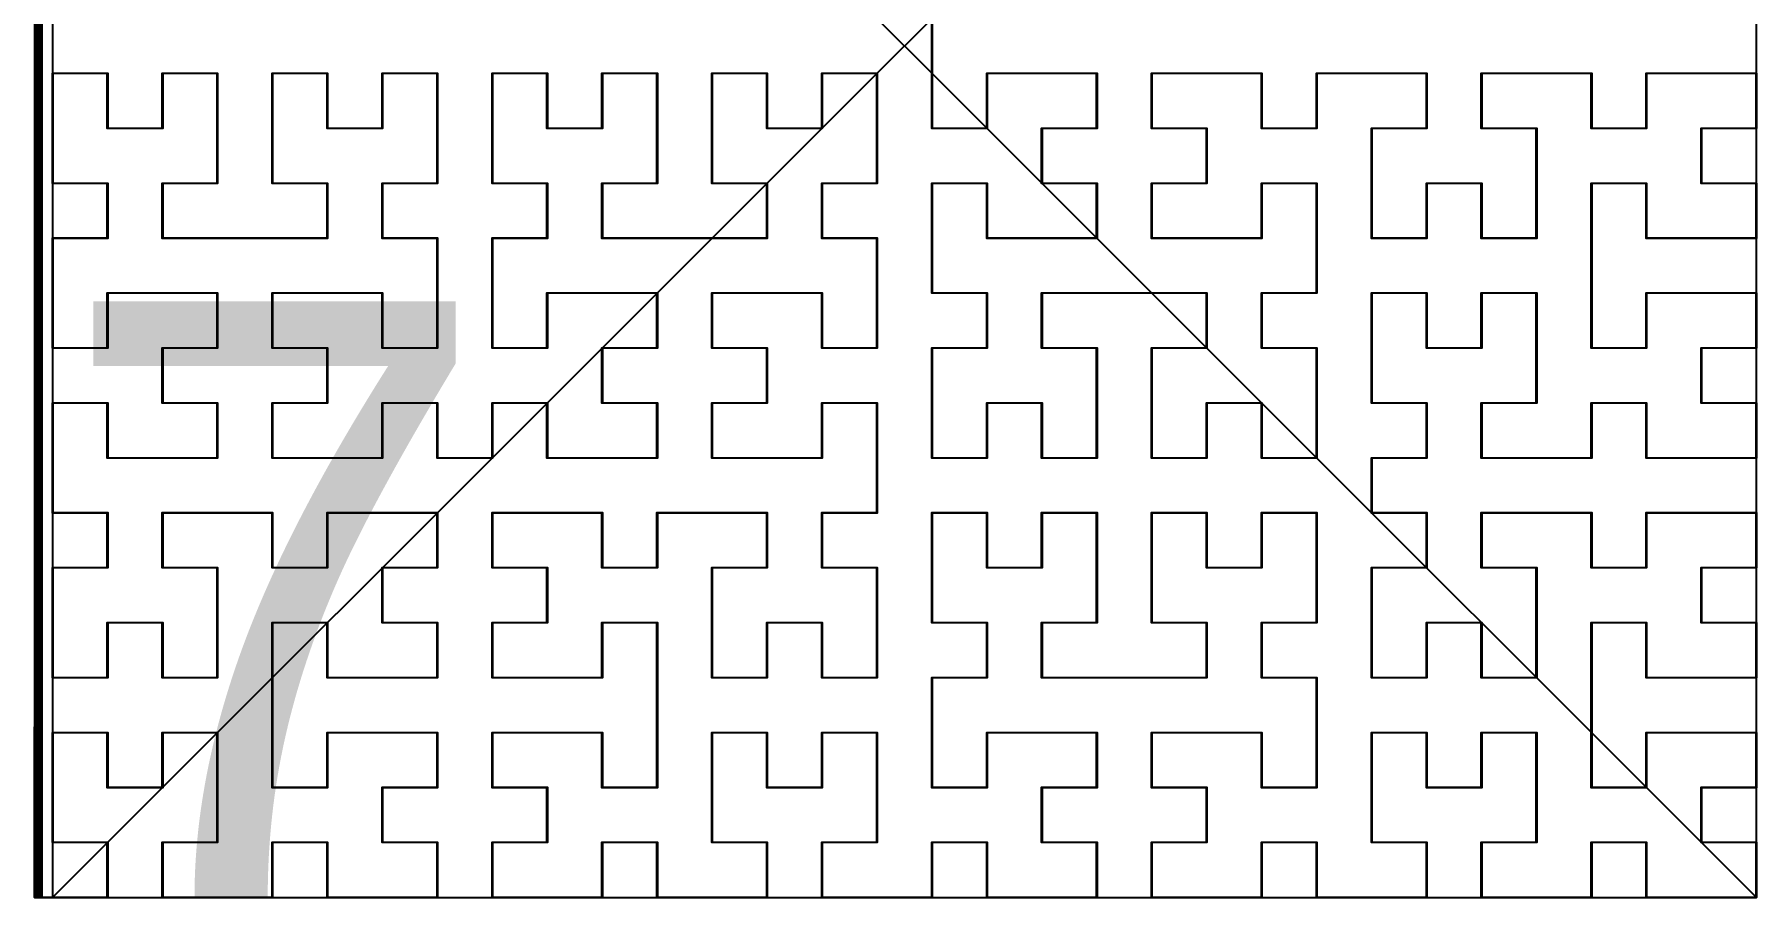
# Model space of a CAD drawing. Header units: metres. Extents: x -34176 to 34000, y -34079 to 34216.
# Drawn here: x -8168 to 8000, y -34000 to -25892 of the extents above; entities that cross this region are included whole.
import ezdxf

# ---------------------------------------------------------------- set-up
doc = ezdxf.new("R2010")
doc.units = ezdxf.units.M
for name, color, linetype in [('ABSORBER_AREA', 150, 'Continuous'), ('CENTER', 120, 'Continuous'), ('INDEX', 254, 'Continuous'), ('PIXEL', 255, 'Continuous'), ('PIXEL_AREA', 140, 'Continuous')]:
    doc.layers.add(name, color=color, linetype=linetype)

msp = doc.modelspace()

# ---------------------------------------------------------------- linework, layer by layer
at = {"layer": 'ABSORBER_AREA'}
msp.add_lwpolyline([(-8000, -34000), (8000, -34000), (8000, -18000), (-8000, -18000), (-8000, -34000)], close=True, dxfattribs=at)
at = {"layer": 'CENTER'}
for points in [[(-8000, -34000), (8000, -18000)], [(-8000, -18000), (8000, -34000)]]:
    msp.add_lwpolyline(points, close=True, dxfattribs=at)
at = {"layer": 'PIXEL'}
for points in [[(260, -25744), (260, -26256), (260, -26260), (260, -26772), (772, -26772), (772, -26260), (772, -26256), (776, -26256), (1288, -26256), (1292, -26256), (1804, -26256), (1808, -26256), (1808, -26260), (1808, -26772), (1808, -26776), (1804, -26776), (1292, -26776), (1292, -27288), (1804, -27288), (1808, -27288), (1808, -27292), (1808, -27804), (1808, -27808), (1804, -27808), (1292, -27808), (1288, -27808), (776, -27808), (772, -27808), (772, -27804), (772, -27292), (260, -27292), (260, -27804), (260, -27808), (260, -28320), (772, -28320), (776, -28320), (776, -28324), (776, -28836), (776, -28840), (772, -28840), (260, -28840), (260, -29352), (260, -29356), (260, -29868), (772, -29868), (772, -29356), (772, -29352), (776, -29352), (1288, -29352), (1292, -29352), (1292, -29356), (1292, -29868), (1804, -29868), (1804, -29356), (1804, -29352), (1804, -28840), (1292, -28840), (1288, -28840), (1288, -28836), (1288, -28324), (1288, -28320), (1292, -28320), (1804, -28320), (1808, -28320), (2320, -28320), (2324, -28320), (2836, -28320), (2840, -28320), (2840, -28324), (2840, -28836), (2840, -28840), (2836, -28840), (2324, -28840), (2324, -29352), (2324, -29356), (2324, -29868), (2836, -29868), (2836, -29356), (2836, -29352), (2840, -29352), (3352, -29352), (3356, -29352), (3356, -29356), (3356, -29868), (3868, -29868), (3868, -29356), (3868, -29352), (3868, -28840), (3356, -28840), (3352, -28840), (3352, -28836), (3352, -28324), (3352, -28320), (3356, -28320), (3868, -28320), (3868, -27808), (3868, -27804), (3868, -27292), (3356, -27292), (3356, -27804), (3356, -27808), (3352, -27808), (2840, -27808), (2836, -27808), (2324, -27808), (2320, -27808), (2320, -27804), (2320, -27292), (2320, -27288), (2324, -27288), (2836, -27288), (2836, -26776), (2324, -26776), (2320, -26776), (2320, -26772), (2320, -26260), (2320, -26256), (2324, -26256), (2836, -26256), (2840, -26256), (3352, -26256), (3356, -26256), (3356, -26260), (3356, -26772), (3868, -26772), (3868, -26260), (3868, -26256), (3872, -26256), (4384, -26256), (4388, -26256), (4900, -26256), (4904, -26256), (4904, -26260), (4904, -26772), (4904, -26776), (4900, -26776), (4388, -26776), (4388, -27288), (4388, -27292), (4388, -27804), (4900, -27804), (4900, -27292), (4900, -27288), (4904, -27288), (5416, -27288), (5420, -27288), (5420, -27292), (5420, -27804), (5932, -27804), (5932, -27292), (5932, -27288), (5932, -26776), (5420, -26776), (5416, -26776), (5416, -26772), (5416, -26260), (5416, -26256), (5420, -26256), (5932, -26256), (5936, -26256), (6448, -26256), (6452, -26256), (6452, -26260), (6452, -26772), (6964, -26772), (6964, -26260), (6964, -26256), (6968, -26256), (7480, -26256), (7484, -26256), (7996, -26256), (8000, -26256), (8000, -26260), (8000, -26772), (8000, -26776), (7996, -26776), (7484, -26776), (7484, -27288), (7996, -27288), (8000, -27288), (8000, -27292), (8000, -27804), (8000, -27808), (7996, -27808), (7484, -27808), (7480, -27808), (6968, -27808), (6964, -27808), (6964, -27804), (6964, -27292), (6452, -27292), (6452, -27804), (6452, -27808), (6452, -28320), (6452, -28324), (6452, -28836), (6964, -28836), (6964, -28324), (6964, -28320), (6968, -28320), (7480, -28320), (7484, -28320), (7996, -28320), (8000, -28320), (8000, -28324), (8000, -28836), (8000, -28840), (7996, -28840), (7484, -28840), (7484, -29352), (7996, -29352), (8000, -29352), (8000, -29356), (8000, -29868), (8000, -29872), (7996, -29872), (7484, -29872), (7480, -29872), (6968, -29872), (6964, -29872), (6964, -29868), (6964, -29356), (6452, -29356), (6452, -29868), (6452, -29872), (6448, -29872), (5936, -29872), (5932, -29872), (5420, -29872), (5416, -29872), (5416, -29868), (5416, -29356), (5416, -29352), (5420, -29352), (5932, -29352), (5932, -28840), (5932, -28836), (5932, -28324), (5420, -28324), (5420, -28836), (5420, -28840), (5416, -28840), (4904, -28840), (4900, -28840), (4900, -28836), (4900, -28324), (4388, -28324), (4388, -28836), (4388, -28840), (4388, -29352), (4900, -29352), (4904, -29352), (4904, -29356), (4904, -29868), (4904, -29872), (4900, -29872), (4388, -29872), (4388, -30384), (4900, -30384), (4904, -30384), (4904, -30388), (4904, -30900), (4904, -30904), (4900, -30904), (4388, -30904), (4388, -31416), (4388, -31420), (4388, -31932), (4900, -31932), (4900, -31420), (4900, -31416), (4904, -31416), (5416, -31416), (5420, -31416), (5420, -31420), (5420, -31932), (5932, -31932), (5932, -31420), (5932, -31416), (5932, -30904), (5420, -30904), (5416, -30904), (5416, -30900), (5416, -30388), (5416, -30384), (5420, -30384), (5932, -30384), (5936, -30384), (6448, -30384), (6452, -30384), (6452, -30388), (6452, -30900), (6964, -30900), (6964, -30388), (6964, -30384), (6968, -30384), (7480, -30384), (7484, -30384), (7996, -30384), (8000, -30384), (8000, -30388), (8000, -30900), (8000, -30904), (7996, -30904), (7484, -30904), (7484, -31416), (7996, -31416), (8000, -31416), (8000, -31420), (8000, -31932), (8000, -31936), (7996, -31936), (7484, -31936), (7480, -31936), (6968, -31936), (6964, -31936), (6964, -31932), (6964, -31420), (6452, -31420), (6452, -31932), (6452, -31936), (6452, -32448), (6452, -32452), (6452, -32964), (6964, -32964), (6964, -32452), (6964, -32448), (6968, -32448), (7480, -32448), (7484, -32448), (7996, -32448), (8000, -32448), (8000, -32452), (8000, -32964), (8000, -32968), (7996, -32968), (7484, -32968), (7484, -33480), (7996, -33480), (8000, -33480), (8000, -33484), (8000, -33996), (8000, -34000), (7996, -34000), (7484, -34000), (7480, -34000), (6968, -34000), (6964, -34000), (6964, -33996), (6964, -33484), (6452, -33484), (6452, -33996), (6452, -34000), (6448, -34000), (5936, -34000), (5932, -34000), (5420, -34000), (5416, -34000), (5416, -33996), (5416, -33484), (5416, -33480), (5420, -33480), (5932, -33480), (5932, -32968), (5932, -32964), (5932, -32452), (5420, -32452), (5420, -32964), (5420, -32968), (5416, -32968), (4904, -32968), (4900, -32968), (4900, -32964), (4900, -32452), (4388, -32452), (4388, -32964), (4388, -32968), (4388, -33480), (4900, -33480), (4904, -33480), (4904, -33484), (4904, -33996), (4904, -34000), (4900, -34000), (4388, -34000), (4384, -34000), (3872, -34000), (3868, -34000), (3868, -33996), (3868, -33484), (3356, -33484), (3356, -33996), (3356, -34000), (3352, -34000), (2840, -34000), (2836, -34000), (2324, -34000), (2320, -34000), (2320, -33996), (2320, -33484), (2320, -33480), (2324, -33480), (2836, -33480), (2836, -32968), (2324, -32968), (2320, -32968), (2320, -32964), (2320, -32452), (2320, -32448), (2324, -32448), (2836, -32448), (2840, -32448), (3352, -32448), (3356, -32448), (3356, -32452), (3356, -32964), (3868, -32964), (3868, -32452), (3868, -32448), (3868, -31936), (3356, -31936), (3352, -31936), (3352, -31932), (3352, -31420), (3352, -31416), (3356, -31416), (3868, -31416), (3868, -30904), (3868, -30900), (3868, -30388), (3356, -30388), (3356, -30900), (3356, -30904), (3352, -30904), (2840, -30904), (2836, -30904), (2836, -30900), (2836, -30388), (2324, -30388), (2324, -30900), (2324, -30904), (2324, -31416), (2836, -31416), (2840, -31416), (2840, -31420), (2840, -31932), (2840, -31936), (2836, -31936), (2324, -31936), (2320, -31936), (1808, -31936), (1804, -31936), (1292, -31936), (1288, -31936), (1288, -31932), (1288, -31420), (1288, -31416), (1292, -31416), (1804, -31416), (1804, -30904), (1804, -30900), (1804, -30388), (1292, -30388), (1292, -30900), (1292, -30904), (1288, -30904), (776, -30904), (772, -30904), (772, -30900), (772, -30388), (260, -30388), (260, -30900), (260, -30904), (260, -31416), (772, -31416), (776, -31416), (776, -31420), (776, -31932), (776, -31936), (772, -31936), (260, -31936), (260, -32448), (260, -32452), (260, -32964), (772, -32964), (772, -32452), (772, -32448), (776, -32448), (1288, -32448), (1292, -32448), (1804, -32448), (1808, -32448), (1808, -32452), (1808, -32964), (1808, -32968), (1804, -32968), (1292, -32968), (1292, -33480), (1804, -33480), (1808, -33480), (1808, -33484), (1808, -33996), (1808, -34000), (1804, -34000), (1292, -34000), (1288, -34000), (776, -34000), (772, -34000), (772, -33996), (772, -33484), (260, -33484), (260, -33996), (260, -34000), (256, -34000), (-256, -34000), (-260, -34000), (-772, -34000), (-776, -34000), (-776, -33996), (-776, -33484), (-776, -33480), (-772, -33480), (-260, -33480), (-260, -32968), (-260, -32964), (-260, -32452), (-772, -32452), (-772, -32964), (-772, -32968), (-776, -32968), (-1288, -32968), (-1292, -32968), (-1292, -32964), (-1292, -32452), (-1804, -32452), (-1804, -32964), (-1804, -32968), (-1804, -33480), (-1292, -33480), (-1288, -33480), (-1288, -33484), (-1288, -33996), (-1288, -34000), (-1292, -34000), (-1804, -34000), (-1808, -34000), (-2320, -34000), (-2324, -34000), (-2324, -33996), (-2324, -33484), (-2836, -33484), (-2836, -33996), (-2836, -34000), (-2840, -34000), (-3352, -34000), (-3356, -34000), (-3868, -34000), (-3872, -34000), (-3872, -33996), (-3872, -33484), (-3872, -33480), (-3868, -33480), (-3356, -33480), (-3356, -32968), (-3868, -32968), (-3872, -32968), (-3872, -32964), (-3872, -32452), (-3872, -32448), (-3868, -32448), (-3356, -32448), (-3352, -32448), (-2840, -32448), (-2836, -32448), (-2836, -32452), (-2836, -32964), (-2324, -32964), (-2324, -32452), (-2324, -32448), (-2324, -31936), (-2324, -31932), (-2324, -31420), (-2836, -31420), (-2836, -31932), (-2836, -31936), (-2840, -31936), (-3352, -31936), (-3356, -31936), (-3868, -31936), (-3872, -31936), (-3872, -31932), (-3872, -31420), (-3872, -31416), (-3868, -31416), (-3356, -31416), (-3356, -30904), (-3868, -30904), (-3872, -30904), (-3872, -30900), (-3872, -30388), (-3872, -30384), (-3868, -30384), (-3356, -30384), (-3352, -30384), (-2840, -30384), (-2836, -30384), (-2836, -30388), (-2836, -30900), (-2324, -30900), (-2324, -30388), (-2324, -30384), (-2320, -30384), (-1808, -30384), (-1804, -30384), (-1292, -30384), (-1288, -30384), (-1288, -30388), (-1288, -30900), (-1288, -30904), (-1292, -30904), (-1804, -30904), (-1804, -31416), (-1804, -31420), (-1804, -31932), (-1292, -31932), (-1292, -31420), (-1292, -31416), (-1288, -31416), (-776, -31416), (-772, -31416), (-772, -31420), (-772, -31932), (-260, -31932), (-260, -31420), (-260, -31416), (-260, -30904), (-772, -30904), (-776, -30904), (-776, -30900), (-776, -30388), (-776, -30384), (-772, -30384), (-260, -30384), (-260, -29872), (-260, -29868), (-260, -29356), (-772, -29356), (-772, -29868), (-772, -29872), (-776, -29872), (-1288, -29872), (-1292, -29872), (-1804, -29872), (-1808, -29872), (-1808, -29868), (-1808, -29356), (-1808, -29352), (-1804, -29352), (-1292, -29352), (-1292, -28840), (-1804, -28840), (-1808, -28840), (-1808, -28836), (-1808, -28324), (-1808, -28320), (-1804, -28320), (-1292, -28320), (-1288, -28320), (-776, -28320), (-772, -28320), (-772, -28324), (-772, -28836), (-260, -28836), (-260, -28324), (-260, -28320), (-260, -27808), (-772, -27808), (-776, -27808), (-776, -27804), (-776, -27292), (-776, -27288), (-772, -27288), (-260, -27288), (-260, -26776), (-260, -26772), (-260, -26260), (-772, -26260), (-772, -26772), (-772, -26776), (-776, -26776), (-1288, -26776), (-1292, -26776), (-1292, -26772), (-1292, -26260), (-1804, -26260), (-1804, -26772), (-1804, -26776), (-1804, -27288), (-1292, -27288), (-1288, -27288), (-1288, -27292), (-1288, -27804), (-1288, -27808), (-1292, -27808), (-1804, -27808), (-1808, -27808), (-2320, -27808), (-2324, -27808), (-2836, -27808), (-2840, -27808), (-2840, -27804), (-2840, -27292), (-2840, -27288), (-2836, -27288), (-2324, -27288), (-2324, -26776), (-2324, -26772), (-2324, -26260), (-2836, -26260), (-2836, -26772), (-2836, -26776), (-2840, -26776), (-3352, -26776), (-3356, -26776), (-3356, -26772), (-3356, -26260), (-3868, -26260), (-3868, -26772), (-3868, -26776), (-3868, -27288), (-3356, -27288), (-3352, -27288), (-3352, -27292), (-3352, -27804), (-3352, -27808), (-3356, -27808), (-3868, -27808), (-3868, -28320), (-3868, -28324), (-3868, -28836), (-3356, -28836), (-3356, -28324), (-3356, -28320), (-3352, -28320), (-2840, -28320), (-2836, -28320), (-2324, -28320), (-2320, -28320), (-2320, -28324), (-2320, -28836), (-2320, -28840), (-2324, -28840), (-2836, -28840), (-2836, -29352), (-2324, -29352), (-2320, -29352), (-2320, -29356), (-2320, -29868), (-2320, -29872), (-2324, -29872), (-2836, -29872), (-2840, -29872), (-3352, -29872), (-3356, -29872), (-3356, -29868), (-3356, -29356), (-3868, -29356), (-3868, -29868), (-3868, -29872), (-3872, -29872), (-4384, -29872), (-4388, -29872), (-4388, -29868), (-4388, -29356), (-4900, -29356), (-4900, -29868), (-4900, -29872), (-4904, -29872), (-5416, -29872), (-5420, -29872), (-5932, -29872), (-5936, -29872), (-5936, -29868), (-5936, -29356), (-5936, -29352), (-5932, -29352), (-5420, -29352), (-5420, -28840), (-5932, -28840), (-5936, -28840), (-5936, -28836), (-5936, -28324), (-5936, -28320), (-5932, -28320), (-5420, -28320), (-5416, -28320), (-4904, -28320), (-4900, -28320), (-4900, -28324), (-4900, -28836), (-4388, -28836), (-4388, -28324), (-4388, -28320), (-4388, -27808), (-4900, -27808), (-4904, -27808), (-4904, -27804), (-4904, -27292), (-4904, -27288), (-4900, -27288), (-4388, -27288), (-4388, -26776), (-4388, -26772), (-4388, -26260), (-4900, -26260), (-4900, -26772), (-4900, -26776), (-4904, -26776), (-5416, -26776), (-5420, -26776), (-5420, -26772), (-5420, -26260), (-5932, -26260), (-5932, -26772), (-5932, -26776), (-5932, -27288), (-5420, -27288), (-5416, -27288), (-5416, -27292), (-5416, -27804), (-5416, -27808), (-5420, -27808), (-5932, -27808), (-5936, -27808), (-6448, -27808), (-6452, -27808), (-6964, -27808), (-6968, -27808), (-6968, -27804), (-6968, -27292), (-6968, -27288), (-6964, -27288), (-6452, -27288), (-6452, -26776), (-6452, -26772), (-6452, -26260), (-6964, -26260), (-6964, -26772), (-6964, -26776), (-6968, -26776), (-7480, -26776), (-7484, -26776), (-7484, -26772), (-7484, -26260), (-7996, -26260), (-7996, -26772), (-7996, -26776), (-7996, -27288), (-7484, -27288), (-7480, -27288), (-7480, -27292), (-7480, -27804), (-7480, -27808), (-7484, -27808), (-7996, -27808), (-7996, -28320), (-7996, -28324), (-7996, -28836), (-7484, -28836), (-7484, -28324), (-7484, -28320), (-7480, -28320), (-6968, -28320), (-6964, -28320), (-6452, -28320), (-6448, -28320), (-6448, -28324), (-6448, -28836), (-6448, -28840), (-6452, -28840), (-6964, -28840), (-6964, -29352), (-6452, -29352), (-6448, -29352), (-6448, -29356), (-6448, -29868), (-6448, -29872), (-6452, -29872), (-6964, -29872), (-6968, -29872), (-7480, -29872), (-7484, -29872), (-7484, -29868), (-7484, -29356), (-7996, -29356), (-7996, -29868), (-7996, -29872), (-7996, -30384), (-7484, -30384), (-7480, -30384), (-7480, -30388), (-7480, -30900), (-7480, -30904), (-7484, -30904), (-7996, -30904), (-7996, -31416), (-7996, -31420), (-7996, -31932), (-7484, -31932), (-7484, -31420), (-7484, -31416), (-7480, -31416), (-6968, -31416), (-6964, -31416), (-6964, -31420), (-6964, -31932), (-6452, -31932), (-6452, -31420), (-6452, -31416), (-6452, -30904), (-6964, -30904), (-6968, -30904), (-6968, -30900), (-6968, -30388), (-6968, -30384), (-6964, -30384), (-6452, -30384), (-6448, -30384), (-5936, -30384), (-5932, -30384), (-5932, -30388), (-5932, -30900), (-5420, -30900), (-5420, -30388), (-5420, -30384), (-5416, -30384), (-4904, -30384), (-4900, -30384), (-4388, -30384), (-4384, -30384), (-4384, -30388), (-4384, -30900), (-4384, -30904), (-4388, -30904), (-4900, -30904), (-4900, -31416), (-4388, -31416), (-4384, -31416), (-4384, -31420), (-4384, -31932), (-4384, -31936), (-4388, -31936), (-4900, -31936), (-4904, -31936), (-5416, -31936), (-5420, -31936), (-5420, -31932), (-5420, -31420), (-5932, -31420), (-5932, -31932), (-5932, -31936), (-5932, -32448), (-5932, -32452), (-5932, -32964), (-5420, -32964), (-5420, -32452), (-5420, -32448), (-5416, -32448), (-4904, -32448), (-4900, -32448), (-4388, -32448), (-4384, -32448), (-4384, -32452), (-4384, -32964), (-4384, -32968), (-4388, -32968), (-4900, -32968), (-4900, -33480), (-4388, -33480), (-4384, -33480), (-4384, -33484), (-4384, -33996), (-4384, -34000), (-4388, -34000), (-4900, -34000), (-4904, -34000), (-5416, -34000), (-5420, -34000), (-5420, -33996), (-5420, -33484), (-5932, -33484), (-5932, -33996), (-5932, -34000), (-5936, -34000), (-6448, -34000), (-6452, -34000), (-6964, -34000), (-6968, -34000), (-6968, -33996), (-6968, -33484), (-6968, -33480), (-6964, -33480), (-6452, -33480), (-6452, -32968), (-6452, -32964), (-6452, -32452), (-6964, -32452), (-6964, -32964), (-6964, -32968), (-6968, -32968), (-7480, -32968), (-7484, -32968), (-7484, -32964), (-7484, -32452), (-7996, -32452), (-7996, -32964), (-7996, -32968), (-7996, -33480), (-7484, -33480), (-7480, -33480), (-7480, -33484), (-7480, -33996), (-7480, -34000), (-7484, -34000), (-7996, -34000), (-8000, -34000), (-8002, -34000), (-8100, -34000), (-8168, -34000), (-8168, -33996), (-8168, -32397), (-8164, -32397), (-8164, -33996), (-8152, -33996), (-8152, -18008)], [(-8156, -18004), (-8156, -33992), (-8160, -33992), (-8160, -18004)], [(-8148, -18008), (-8148, -33996), (-8136, -33996), (-8136, -18008)], [(-8140, -18004), (-8140, -33992), (-8144, -33992), (-8144, -18004)], [(-8132, -18008), (-8132, -33996), (-8120, -33996), (-8120, -18008)], [(-8124, -18004), (-8124, -33992), (-8128, -33992), (-8128, -18004)], [(-8116, -18008), (-8116, -33996), (-8104, -33996), (-8104, -18008)], [(-8108, -18004), (-8108, -33992), (-8112, -33992), (-8112, -18004)], [(-8100, -18008), (-8100, -33996), (-8002, -33996), (-8000, -33996), (-7996, -33996), (-7484, -33996), (-7484, -33484), (-7996, -33484), (-8000, -33484), (-8000, -33480), (-8000, -32968), (-8000, -32964), (-8000, -32964), (-8000, -32452), (-8000, -32448), (-7996, -32448), (-7484, -32448), (-7480, -32448), (-7480, -32452), (-7480, -32964), (-6968, -32964), (-6968, -32452), (-6968, -32448), (-6964, -32448), (-6452, -32448), (-6448, -32448), (-6448, -32452), (-6448, -32964), (-6448, -32968), (-6448, -33480), (-6448, -33484), (-6452, -33484), (-6964, -33484), (-6964, -33996), (-6452, -33996), (-6448, -33996), (-5936, -33996), (-5936, -33484), (-5936, -33480), (-5932, -33480), (-5420, -33480), (-5416, -33480), (-5416, -33484), (-5416, -33996), (-4904, -33996), (-4900, -33996), (-4388, -33996), (-4388, -33484), (-4900, -33484), (-4904, -33484), (-4904, -33480), (-4904, -32968), (-4904, -32964), (-4900, -32964), (-4388, -32964), (-4388, -32452), (-4900, -32452), (-4904, -32452), (-5416, -32452), (-5416, -32964), (-5416, -32968), (-5420, -32968), (-5932, -32968), (-5936, -32968), (-5936, -32964), (-5936, -32452), (-5936, -32448), (-5936, -31936), (-5936, -31932), (-5936, -31420), (-5936, -31416), (-5932, -31416), (-5420, -31416), (-5416, -31416), (-5416, -31420), (-5416, -31932), (-4904, -31932), (-4900, -31932), (-4388, -31932), (-4388, -31420), (-4900, -31420), (-4904, -31420), (-4904, -31416), (-4904, -30904), (-4904, -30900), (-4900, -30900), (-4388, -30900), (-4388, -30388), (-4900, -30388), (-4904, -30388), (-5416, -30388), (-5416, -30900), (-5416, -30904), (-5420, -30904), (-5932, -30904), (-5936, -30904), (-5936, -30900), (-5936, -30388), (-6448, -30388), (-6452, -30388), (-6964, -30388), (-6964, -30900), (-6452, -30900), (-6448, -30900), (-6448, -30904), (-6448, -31416), (-6448, -31420), (-6448, -31932), (-6448, -31936), (-6452, -31936), (-6964, -31936), (-6968, -31936), (-6968, -31932), (-6968, -31420), (-7480, -31420), (-7480, -31932), (-7480, -31936), (-7484, -31936), (-7996, -31936), (-8000, -31936), (-8000, -31932), (-8000, -31420), (-8000, -31416), (-8000, -30904), (-8000, -30900), (-7996, -30900), (-7484, -30900), (-7484, -30388), (-7996, -30388), (-8000, -30388), (-8000, -30384), (-8000, -29872), (-8000, -29868), (-8000, -29356), (-8000, -29352), (-7996, -29352), (-7484, -29352), (-7480, -29352), (-7480, -29356), (-7480, -29868), (-6968, -29868), (-6964, -29868), (-6452, -29868), (-6452, -29356), (-6964, -29356), (-6968, -29356), (-6968, -29352), (-6968, -28840), (-6968, -28836), (-6964, -28836), (-6452, -28836), (-6452, -28324), (-6964, -28324), (-6968, -28324), (-7480, -28324), (-7480, -28836), (-7480, -28840), (-7484, -28840), (-7996, -28840), (-8000, -28840), (-8000, -28836), (-8000, -28324), (-8000, -28320), (-8000, -27808), (-8000, -27804), (-7996, -27804), (-7484, -27804), (-7484, -27292), (-7996, -27292), (-8000, -27292), (-8000, -27288), (-8000, -26776), (-8000, -26772), (-8000, -26260), (-8000, -26256), (-7996, -26256), (-7484, -26256), (-7480, -26256), (-7480, -26260), (-7480, -26772), (-6968, -26772), (-6968, -26260), (-6968, -26256), (-6964, -26256), (-6452, -26256), (-6448, -26256), (-6448, -26260), (-6448, -26772), (-6448, -26776), (-6448, -27288), (-6448, -27292), (-6452, -27292), (-6964, -27292), (-6964, -27804), (-6452, -27804), (-6448, -27804), (-5936, -27804), (-5932, -27804), (-5420, -27804), (-5420, -27292), (-5932, -27292), (-5936, -27292), (-5936, -27288), (-5936, -26776), (-5936, -26772), (-5936, -26260), (-5936, -26256), (-5932, -26256), (-5420, -26256), (-5416, -26256), (-5416, -26260), (-5416, -26772), (-4904, -26772), (-4904, -26260), (-4904, -26256), (-4900, -26256), (-4388, -26256), (-4384, -26256), (-4384, -26260), (-4384, -26772), (-4384, -26776), (-4384, -27288), (-4384, -27292), (-4388, -27292), (-4900, -27292), (-4900, -27804), (-4388, -27804), (-4384, -27804), (-4384, -27808), (-4384, -28320), (-4384, -28324), (-4384, -28836), (-4384, -28840), (-4388, -28840), (-4900, -28840), (-4904, -28840), (-4904, -28836), (-4904, -28324), (-5416, -28324), (-5420, -28324), (-5932, -28324), (-5932, -28836), (-5420, -28836), (-5416, -28836), (-5416, -28840), (-5416, -29352), (-5416, -29356), (-5420, -29356), (-5932, -29356), (-5932, -29868), (-5420, -29868), (-5416, -29868), (-4904, -29868), (-4904, -29356), (-4904, -29352), (-4900, -29352), (-4388, -29352), (-4384, -29352), (-4384, -29356), (-4384, -29868), (-3872, -29868), (-3872, -29356), (-3872, -29352), (-3868, -29352), (-3356, -29352), (-3352, -29352), (-3352, -29356), (-3352, -29868), (-2840, -29868), (-2836, -29868), (-2324, -29868), (-2324, -29356), (-2836, -29356), (-2840, -29356), (-2840, -29352), (-2840, -28840), (-2840, -28836), (-2836, -28836), (-2324, -28836), (-2324, -28324), (-2836, -28324), (-2840, -28324), (-3352, -28324), (-3352, -28836), (-3352, -28840), (-3356, -28840), (-3868, -28840), (-3872, -28840), (-3872, -28836), (-3872, -28324), (-3872, -28320), (-3872, -27808), (-3872, -27804), (-3868, -27804), (-3356, -27804), (-3356, -27292), (-3868, -27292), (-3872, -27292), (-3872, -27288), (-3872, -26776), (-3872, -26772), (-3872, -26260), (-3872, -26256), (-3868, -26256), (-3356, -26256), (-3352, -26256), (-3352, -26260), (-3352, -26772), (-2840, -26772), (-2840, -26260), (-2840, -26256), (-2836, -26256), (-2324, -26256), (-2320, -26256), (-2320, -26260), (-2320, -26772), (-2320, -26776), (-2320, -27288), (-2320, -27292), (-2324, -27292), (-2836, -27292), (-2836, -27804), (-2324, -27804), (-2320, -27804), (-1808, -27804), (-1804, -27804), (-1292, -27804), (-1292, -27292), (-1804, -27292), (-1808, -27292), (-1808, -27288), (-1808, -26776), (-1808, -26772), (-1808, -26260), (-1808, -26256), (-1804, -26256), (-1292, -26256), (-1288, -26256), (-1288, -26260), (-1288, -26772), (-776, -26772), (-776, -26260), (-776, -26256), (-772, -26256), (-260, -26256), (-256, -26256), (-256, -26260), (-256, -26772), (-256, -26776), (-256, -27288), (-256, -27292), (-260, -27292), (-772, -27292), (-772, -27804), (-260, -27804), (-256, -27804), (-256, -27808), (-256, -28320), (-256, -28324), (-256, -28836), (-256, -28840), (-260, -28840), (-772, -28840), (-776, -28840), (-776, -28836), (-776, -28324), (-1288, -28324), (-1292, -28324), (-1804, -28324), (-1804, -28836), (-1292, -28836), (-1288, -28836), (-1288, -28840), (-1288, -29352), (-1288, -29356), (-1292, -29356), (-1804, -29356), (-1804, -29868), (-1292, -29868), (-1288, -29868), (-776, -29868), (-776, -29356), (-776, -29352), (-772, -29352), (-260, -29352), (-256, -29352), (-256, -29356), (-256, -29868), (-256, -29872), (-256, -30384), (-256, -30388), (-260, -30388), (-772, -30388), (-772, -30900), (-260, -30900), (-256, -30900), (-256, -30904), (-256, -31416), (-256, -31420), (-256, -31932), (-256, -31936), (-260, -31936), (-772, -31936), (-776, -31936), (-776, -31932), (-776, -31420), (-1288, -31420), (-1288, -31932), (-1288, -31936), (-1292, -31936), (-1804, -31936), (-1808, -31936), (-1808, -31932), (-1808, -31420), (-1808, -31416), (-1808, -30904), (-1808, -30900), (-1804, -30900), (-1292, -30900), (-1292, -30388), (-1804, -30388), (-1808, -30388), (-2320, -30388), (-2320, -30900), (-2320, -30904), (-2324, -30904), (-2836, -30904), (-2840, -30904), (-2840, -30900), (-2840, -30388), (-3352, -30388), (-3356, -30388), (-3868, -30388), (-3868, -30900), (-3356, -30900), (-3352, -30900), (-3352, -30904), (-3352, -31416), (-3352, -31420), (-3356, -31420), (-3868, -31420), (-3868, -31932), (-3356, -31932), (-3352, -31932), (-2840, -31932), (-2840, -31420), (-2840, -31416), (-2836, -31416), (-2324, -31416), (-2320, -31416), (-2320, -31420), (-2320, -31932), (-2320, -31936), (-2320, -32448), (-2320, -32452), (-2320, -32964), (-2320, -32968), (-2324, -32968), (-2836, -32968), (-2840, -32968), (-2840, -32964), (-2840, -32452), (-3352, -32452), (-3356, -32452), (-3868, -32452), (-3868, -32964), (-3356, -32964), (-3352, -32964), (-3352, -32968), (-3352, -33480), (-3352, -33484), (-3356, -33484), (-3868, -33484), (-3868, -33996), (-3356, -33996), (-3352, -33996), (-2840, -33996), (-2840, -33484), (-2840, -33480), (-2836, -33480), (-2324, -33480), (-2320, -33480), (-2320, -33484), (-2320, -33996), (-1808, -33996), (-1804, -33996), (-1292, -33996), (-1292, -33484), (-1804, -33484), (-1808, -33484), (-1808, -33480), (-1808, -32968), (-1808, -32964), (-1808, -32452), (-1808, -32448), (-1804, -32448), (-1292, -32448), (-1288, -32448), (-1288, -32452), (-1288, -32964), (-776, -32964), (-776, -32452), (-776, -32448), (-772, -32448), (-260, -32448), (-256, -32448), (-256, -32452), (-256, -32964), (-256, -32968), (-256, -33480), (-256, -33484), (-260, -33484), (-772, -33484), (-772, -33996), (-260, -33996), (-256, -33996), (256, -33996), (256, -33484), (256, -33480), (260, -33480), (772, -33480), (776, -33480), (776, -33484), (776, -33996), (1288, -33996), (1292, -33996), (1804, -33996), (1804, -33484), (1292, -33484), (1288, -33484), (1288, -33480), (1288, -32968), (1288, -32964), (1292, -32964), (1804, -32964), (1804, -32452), (1292, -32452), (1288, -32452), (776, -32452), (776, -32964), (776, -32968), (772, -32968), (260, -32968), (256, -32968), (256, -32964), (256, -32452), (256, -32448), (256, -31936), (256, -31932), (260, -31932), (772, -31932), (772, -31420), (260, -31420), (256, -31420), (256, -31416), (256, -30904), (256, -30900), (256, -30388), (256, -30384), (260, -30384), (772, -30384), (776, -30384), (776, -30388), (776, -30900), (1288, -30900), (1288, -30388), (1288, -30384), (1292, -30384), (1804, -30384), (1808, -30384), (1808, -30388), (1808, -30900), (1808, -30904), (1808, -31416), (1808, -31420), (1804, -31420), (1292, -31420), (1292, -31932), (1804, -31932), (1808, -31932), (2320, -31932), (2324, -31932), (2836, -31932), (2836, -31420), (2324, -31420), (2320, -31420), (2320, -31416), (2320, -30904), (2320, -30900), (2320, -30388), (2320, -30384), (2324, -30384), (2836, -30384), (2840, -30384), (2840, -30388), (2840, -30900), (3352, -30900), (3352, -30388), (3352, -30384), (3356, -30384), (3868, -30384), (3872, -30384), (3872, -30388), (3872, -30900), (3872, -30904), (3872, -31416), (3872, -31420), (3868, -31420), (3356, -31420), (3356, -31932), (3868, -31932), (3872, -31932), (3872, -31936), (3872, -32448), (3872, -32452), (3872, -32964), (3872, -32968), (3868, -32968), (3356, -32968), (3352, -32968), (3352, -32964), (3352, -32452), (2840, -32452), (2836, -32452), (2324, -32452), (2324, -32964), (2836, -32964), (2840, -32964), (2840, -32968), (2840, -33480), (2840, -33484), (2836, -33484), (2324, -33484), (2324, -33996), (2836, -33996), (2840, -33996), (3352, -33996), (3352, -33484), (3352, -33480), (3356, -33480), (3868, -33480), (3872, -33480), (3872, -33484), (3872, -33996), (4384, -33996), (4388, -33996), (4900, -33996), (4900, -33484), (4388, -33484), (4384, -33484), (4384, -33480), (4384, -32968), (4384, -32964), (4384, -32452), (4384, -32448), (4388, -32448), (4900, -32448), (4904, -32448), (4904, -32452), (4904, -32964), (5416, -32964), (5416, -32452), (5416, -32448), (5420, -32448), (5932, -32448), (5936, -32448), (5936, -32452), (5936, -32964), (5936, -32968), (5936, -33480), (5936, -33484), (5932, -33484), (5420, -33484), (5420, -33996), (5932, -33996), (5936, -33996), (6448, -33996), (6448, -33484), (6448, -33480), (6452, -33480), (6964, -33480), (6968, -33480), (6968, -33484), (6968, -33996), (7480, -33996), (7484, -33996), (7996, -33996), (7996, -33484), (7484, -33484), (7480, -33484), (7480, -33480), (7480, -32968), (7480, -32964), (7484, -32964), (7996, -32964), (7996, -32452), (7484, -32452), (7480, -32452), (6968, -32452), (6968, -32964), (6968, -32968), (6964, -32968), (6452, -32968), (6448, -32968), (6448, -32964), (6448, -32452), (6448, -32448), (6448, -31936), (6448, -31932), (6448, -31420), (6448, -31416), (6452, -31416), (6964, -31416), (6968, -31416), (6968, -31420), (6968, -31932), (7480, -31932), (7484, -31932), (7996, -31932), (7996, -31420), (7484, -31420), (7480, -31420), (7480, -31416), (7480, -30904), (7480, -30900), (7484, -30900), (7996, -30900), (7996, -30388), (7484, -30388), (7480, -30388), (6968, -30388), (6968, -30900), (6968, -30904), (6964, -30904), (6452, -30904), (6448, -30904), (6448, -30900), (6448, -30388), (5936, -30388), (5932, -30388), (5420, -30388), (5420, -30900), (5932, -30900), (5936, -30900), (5936, -30904), (5936, -31416), (5936, -31420), (5936, -31932), (5936, -31936), (5932, -31936), (5420, -31936), (5416, -31936), (5416, -31932), (5416, -31420), (4904, -31420), (4904, -31932), (4904, -31936), (4900, -31936), (4388, -31936), (4384, -31936), (4384, -31932), (4384, -31420), (4384, -31416), (4384, -30904), (4384, -30900), (4388, -30900), (4900, -30900), (4900, -30388), (4388, -30388), (4384, -30388), (4384, -30384), (4384, -29872), (4384, -29868), (4388, -29868), (4900, -29868), (4900, -29356), (4388, -29356), (4384, -29356), (4384, -29352), (4384, -28840), (4384, -28836), (4384, -28324), (4384, -28320), (4388, -28320), (4900, -28320), (4904, -28320), (4904, -28324), (4904, -28836), (5416, -28836), (5416, -28324), (5416, -28320), (5420, -28320), (5932, -28320), (5936, -28320), (5936, -28324), (5936, -28836), (5936, -28840), (5936, -29352), (5936, -29356), (5932, -29356), (5420, -29356), (5420, -29868), (5932, -29868), (5936, -29868), (6448, -29868), (6448, -29356), (6448, -29352), (6452, -29352), (6964, -29352), (6968, -29352), (6968, -29356), (6968, -29868), (7480, -29868), (7484, -29868), (7996, -29868), (7996, -29356), (7484, -29356), (7480, -29356), (7480, -29352), (7480, -28840), (7480, -28836), (7484, -28836), (7996, -28836), (7996, -28324), (7484, -28324), (7480, -28324), (6968, -28324), (6968, -28836), (6968, -28840), (6964, -28840), (6452, -28840), (6448, -28840), (6448, -28836), (6448, -28324), (6448, -28320), (6448, -27808), (6448, -27804), (6448, -27292), (6448, -27288), (6452, -27288), (6964, -27288), (6968, -27288), (6968, -27292), (6968, -27804), (7480, -27804), (7484, -27804), (7996, -27804), (7996, -27292), (7484, -27292), (7480, -27292), (7480, -27288), (7480, -26776), (7480, -26772), (7484, -26772), (7996, -26772), (7996, -26260), (7484, -26260), (7480, -26260), (6968, -26260), (6968, -26772), (6968, -26776), (6964, -26776), (6452, -26776), (6448, -26776), (6448, -26772), (6448, -26260), (5936, -26260), (5932, -26260), (5420, -26260), (5420, -26772), (5932, -26772), (5936, -26772), (5936, -26776), (5936, -27288), (5936, -27292), (5936, -27804), (5936, -27808), (5932, -27808), (5420, -27808), (5416, -27808), (5416, -27804), (5416, -27292), (4904, -27292), (4904, -27804), (4904, -27808), (4900, -27808), (4388, -27808), (4384, -27808), (4384, -27804), (4384, -27292), (4384, -27288), (4384, -26776), (4384, -26772), (4388, -26772), (4900, -26772), (4900, -26260), (4388, -26260), (4384, -26260), (3872, -26260), (3872, -26772), (3872, -26776), (3868, -26776), (3356, -26776), (3352, -26776), (3352, -26772), (3352, -26260), (2840, -26260), (2836, -26260), (2324, -26260), (2324, -26772), (2836, -26772), (2840, -26772), (2840, -26776), (2840, -27288), (2840, -27292), (2836, -27292), (2324, -27292), (2324, -27804), (2836, -27804), (2840, -27804), (3352, -27804), (3352, -27292), (3352, -27288), (3356, -27288), (3868, -27288), (3872, -27288), (3872, -27292), (3872, -27804), (3872, -27808), (3872, -28320), (3872, -28324), (3868, -28324), (3356, -28324), (3356, -28836), (3868, -28836), (3872, -28836), (3872, -28840), (3872, -29352), (3872, -29356), (3872, -29868), (3872, -29872), (3868, -29872), (3356, -29872), (3352, -29872), (3352, -29868), (3352, -29356), (2840, -29356), (2840, -29868), (2840, -29872), (2836, -29872), (2324, -29872), (2320, -29872), (2320, -29868), (2320, -29356), (2320, -29352), (2320, -28840), (2320, -28836), (2324, -28836), (2836, -28836), (2836, -28324), (2324, -28324), (2320, -28324), (1808, -28324), (1804, -28324), (1292, -28324), (1292, -28836), (1804, -28836), (1808, -28836), (1808, -28840), (1808, -29352), (1808, -29356), (1808, -29868), (1808, -29872), (1804, -29872), (1292, -29872), (1288, -29872), (1288, -29868), (1288, -29356), (776, -29356), (776, -29868), (776, -29872), (772, -29872), (260, -29872), (256, -29872), (256, -29868), (256, -29356), (256, -29352), (256, -28840), (256, -28836), (260, -28836), (772, -28836), (772, -28324), (260, -28324), (256, -28324), (256, -28320), (256, -27808), (256, -27804), (256, -27292), (256, -27288), (260, -27288), (772, -27288), (776, -27288), (776, -27292), (776, -27804), (1288, -27804), (1292, -27804), (1804, -27804), (1804, -27292), (1292, -27292), (1288, -27292), (1288, -27288), (1288, -26776), (1288, -26772), (1292, -26772), (1804, -26772), (1804, -26260), (1292, -26260), (1288, -26260), (776, -26260), (776, -26772), (776, -26776), (772, -26776), (260, -26776), (256, -26776), (256, -26772), (256, -26260), (256, -26256), (256, -25744)]]:
    msp.add_lwpolyline(points, dxfattribs=at)
at = {"layer": 'PIXEL_AREA'}
msp.add_lwpolyline([(-8168, -34000), (8000, -34000), (8000, -17784), (-8168, -17784), (-8168, -34000)], close=True, dxfattribs=at)

# ---------------------------------------------------------------- texts
at = {"layer": 'INDEX'}
msp.add_text('7', height=5600, dxfattribs=at).set_placement((-8000, -34000))

doc.saveas('drawing.dxf')
